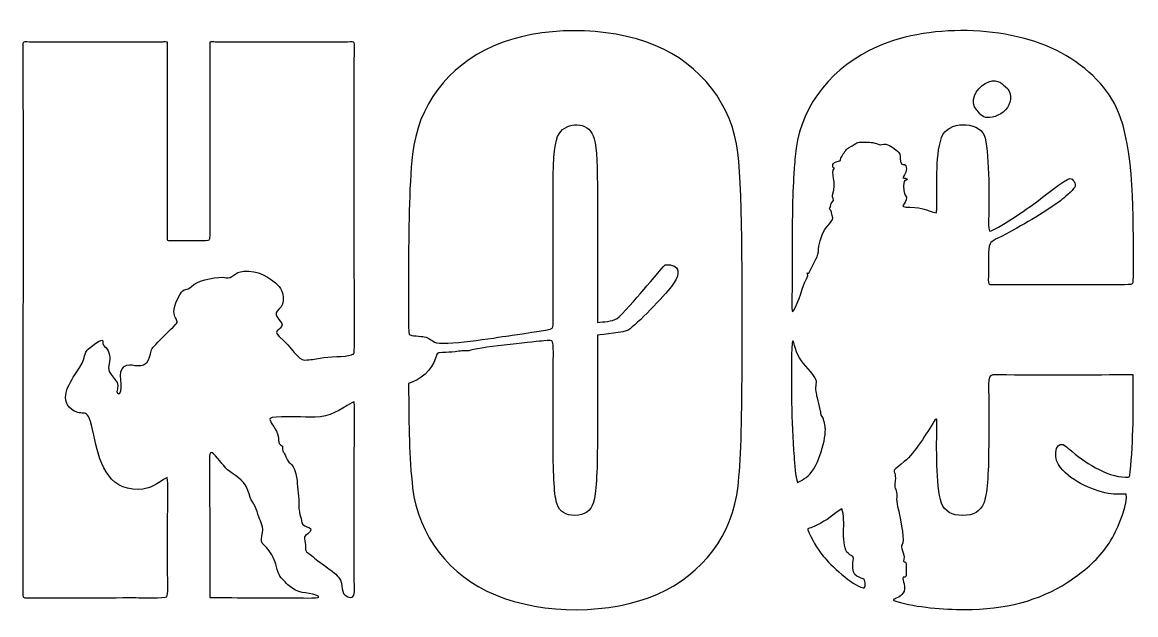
# Model space of a CAD drawing. Header units: centimetres. Extents: x -4.92 to -1.62, y 5.11 to 7.23.
# Drawn here: x -4.915 to -3.201, y 6.318 to 7.229 of the extents above; entities that cross this region are included whole.
import ezdxf

# ---------------------------------------------------------------- set-up
doc = ezdxf.new("R2010")
doc.units = ezdxf.units.CM
doc.header["$MEASUREMENT"] = 0
doc.layers.add('layer 1', color=7, linetype='Continuous')

msp = doc.modelspace()

# ---------------------------------------------------------------- linework, layer by layer
at = {"layer": 'layer 1', "color": 30}
msp.add_open_spline([(-3.80694, 6.69774), (-3.80694, 6.61178), (-3.80892, 6.55105), (-3.81306, 6.51537), (-3.81306, 6.51537), (-3.82153, 6.4407), (-3.86679, 6.38006), (-3.93722, 6.34923), (-3.93722, 6.34923), (-4.00956, 6.31756), (-4.11278, 6.31755), (-4.1868, 6.34797), (-4.1868, 6.34797), (-4.25732, 6.37694), (-4.3054, 6.43962), (-4.3142, 6.51285), (-4.3142, 6.51285), (-4.31957, 6.55937), (-4.31997, 6.61242), (-4.32036, 6.65929), (-4.32036, 6.65929), (-4.3204, 6.66408), (-4.32043, 6.66887), (-4.32045, 6.67367), (-4.32045, 6.67367), (-4.30264, 6.67813), (-4.28451, 6.69465), (-4.27882, 6.71231), (-4.27882, 6.71231), (-4.27677, 6.71866), (-4.2775, 6.72086), (-4.26842, 6.72116), (-4.26842, 6.72116), (-4.2608, 6.72141), (-4.25659, 6.72132), (-4.24871, 6.7223), (-4.24871, 6.7223), (-4.24114, 6.72325), (-4.23526, 6.72403), (-4.22755, 6.72374), (-4.22755, 6.72374), (-4.2166, 6.72904), (-4.13125, 6.737), (-4.11505, 6.7388), (-4.11505, 6.7388), (-4.11274, 6.73905), (-4.10128, 6.74011), (-4.09961, 6.73889), (-4.09961, 6.73889), (-4.09621, 6.73643), (-4.09778, 6.7081), (-4.09778, 6.70278), (-4.09778, 6.70278), (-4.09784, 6.6617), (-4.09778, 6.62061), (-4.09778, 6.57952), (-4.09778, 6.57952), (-4.09778, 6.52997), (-4.0958, 6.49933), (-4.09184, 6.4878), (-4.09184, 6.4878), (-4.08787, 6.47609), (-4.07868, 6.47032), (-4.06426, 6.47032), (-4.06426, 6.47032), (-4.04949, 6.47032), (-4.03994, 6.47699), (-4.03579, 6.49032), (-4.03579, 6.49032), (-4.03165, 6.50366), (-4.02967, 6.53556), (-4.02967, 6.58583), (-4.02967, 6.58583), (-4.02967, 6.63982), (-4.02967, 6.6938), (-4.02967, 6.74778), (-4.02967, 6.74778), (-4.02194, 6.74872), (-3.98732, 6.75229), (-3.98212, 6.75565), (-3.98212, 6.75565), (-3.96887, 6.7642), (-3.92648, 6.8087), (-3.91566, 6.82249), (-3.91566, 6.82249), (-3.88862, 6.85787), (-3.92359, 6.85736), (-3.92583, 6.85563), (-3.92583, 6.85563), (-3.92794, 6.85401), (-3.95601, 6.82041), (-3.96047, 6.81527), (-3.96047, 6.81527), (-3.96704, 6.80769), (-3.99297, 6.77771), (-3.99927, 6.77367), (-3.99927, 6.77367), (-4.00756, 6.76836), (-4.01995, 6.76857), (-4.02967, 6.76748), (-4.02967, 6.76748), (-4.02967, 6.76748), (-4.02967, 6.97867), (-4.02967, 6.97867), (-4.02967, 6.97867), (-4.02967, 7.01831), (-4.03183, 7.04372), (-4.03615, 7.05489), (-4.03615, 7.05489), (-4.04465, 7.07665), (-4.07599, 7.07684), (-4.08877, 7.05796), (-4.08877, 7.05796), (-4.09472, 7.04913), (-4.09778, 7.02264), (-4.09778, 6.97867), (-4.09778, 6.97867), (-4.09778, 6.90912), (-4.09807, 6.83956), (-4.09754, 6.77002), (-4.09754, 6.77002), (-4.09753, 6.76796), (-4.09772, 6.75976), (-4.09909, 6.75838), (-4.09909, 6.75838), (-4.10145, 6.75598), (-4.15804, 6.74821), (-4.16581, 6.74705), (-4.16581, 6.74705), (-4.18451, 6.74423), (-4.26833, 6.73067), (-4.28032, 6.7372), (-4.28032, 6.7372), (-4.28677, 6.74072), (-4.28771, 6.74324), (-4.29624, 6.74536), (-4.29624, 6.74536), (-4.30107, 6.74657), (-4.31689, 6.74603), (-4.31955, 6.74949), (-4.31955, 6.74949), (-4.32146, 6.75199), (-4.32054, 6.81726), (-4.32052, 6.82546), (-4.32052, 6.82546), (-4.32043, 6.88463), (-4.32063, 6.94759), (-4.31622, 7.00647), (-4.31622, 7.00647), (-4.31572, 7.01314), (-4.31512, 7.01977), (-4.31438, 7.02642), (-4.31438, 7.02642), (-4.30592, 7.10109), (-4.26065, 7.16173), (-4.19023, 7.19257), (-4.19023, 7.19257), (-4.11788, 7.22424), (-4.01467, 7.22424), (-3.94065, 7.19383), (-3.94065, 7.19383), (-3.87013, 7.16485), (-3.82205, 7.10218), (-3.81325, 7.02895), (-3.81325, 7.02895), (-3.80522, 6.96222), (-3.80694, 6.79027), (-3.80694, 6.69774)], degree=3, knots=[0, 0, 0, 0, 0.0232558, 0.0232558, 0.0232558, 0.0232558, 0.0465116, 0.0465116, 0.0465116, 0.0465116, 0.0697674, 0.0697674, 0.0697674, 0.0697674, 0.0930233, 0.0930233, 0.0930233, 0.0930233, 0.1162791, 0.1162791, 0.1162791, 0.1162791, 0.1395349, 0.1395349, 0.1395349, 0.1395349, 0.1627907, 0.1627907, 0.1627907, 0.1627907, 0.1860465, 0.1860465, 0.1860465, 0.1860465, 0.2093023, 0.2093023, 0.2093023, 0.2093023, 0.2325581, 0.2325581, 0.2325581, 0.2325581, 0.255814, 0.255814, 0.255814, 0.255814, 0.2790698, 0.2790698, 0.2790698, 0.2790698, 0.3023256, 0.3023256, 0.3023256, 0.3023256, 0.3255814, 0.3255814, 0.3255814, 0.3255814, 0.3488372, 0.3488372, 0.3488372, 0.3488372, 0.372093, 0.372093, 0.372093, 0.372093, 0.3953488, 0.3953488, 0.3953488, 0.3953488, 0.4186047, 0.4186047, 0.4186047, 0.4186047, 0.4418605, 0.4418605, 0.4418605, 0.4418605, 0.4651163, 0.4651163, 0.4651163, 0.4651163, 0.4883721, 0.4883721, 0.4883721, 0.4883721, 0.5116279, 0.5116279, 0.5116279, 0.5116279, 0.5348837, 0.5348837, 0.5348837, 0.5348837, 0.5581395, 0.5581395, 0.5581395, 0.5581395, 0.5813953, 0.5813953, 0.5813953, 0.5813953, 0.6046512, 0.6046512, 0.6046512, 0.6046512, 0.627907, 0.627907, 0.627907, 0.627907, 0.6511628, 0.6511628, 0.6511628, 0.6511628, 0.6744186, 0.6744186, 0.6744186, 0.6744186, 0.6976744, 0.6976744, 0.6976744, 0.6976744, 0.7209302, 0.7209302, 0.7209302, 0.7209302, 0.744186, 0.744186, 0.744186, 0.744186, 0.7674419, 0.7674419, 0.7674419, 0.7674419, 0.7906977, 0.7906977, 0.7906977, 0.7906977, 0.8139535, 0.8139535, 0.8139535, 0.8139535, 0.8372093, 0.8372093, 0.8372093, 0.8372093, 0.8604651, 0.8604651, 0.8604651, 0.8604651, 0.8837209, 0.8837209, 0.8837209, 0.8837209, 0.9069767, 0.9069767, 0.9069767, 0.9069767, 0.9302326, 0.9302326, 0.9302326, 0.9302326, 0.9534884, 0.9534884, 0.9534884, 0.9534884, 1, 1, 1, 1], dxfattribs=at)
at = {"layer": 'layer 1', "color": 242}
for points, knots in [([(-3.40618, 6.90046), (-3.37722, 6.91556), (-3.34303, 6.93562), (-3.31667, 6.95484), (-3.31667, 6.95484), (-3.31171, 6.95847), (-3.29775, 6.97021), (-3.29454, 6.97579), (-3.29454, 6.97579), (-3.29198, 6.98022), (-3.29705, 6.98932), (-3.30205, 6.98899), (-3.30205, 6.98899), (-3.30866, 6.98855), (-3.3461, 6.95814), (-3.35512, 6.95155), (-3.35512, 6.95155), (-3.36604, 6.9436), (-3.41514, 6.90938), (-3.42573, 6.90804), (-3.42573, 6.90804), (-3.42839, 6.91204), (-3.42698, 6.92809), (-3.42694, 6.9335), (-3.42694, 6.9335), (-3.42675, 6.95832), (-3.42579, 7.03496), (-3.4341, 7.05543), (-3.4341, 7.05543), (-3.4438, 7.07761), (-3.48998, 7.07809), (-3.4997, 7.05201), (-3.4997, 7.05201), (-3.5103, 7.02041), (-3.50542, 6.97564), (-3.50706, 6.94215), (-3.50706, 6.94215), (-3.50717, 6.94003), (-3.5074, 6.93821), (-3.50775, 6.93613), (-3.50775, 6.93613), (-3.52663, 6.94057), (-3.52561, 6.94394), (-3.54804, 6.94463), (-3.54804, 6.94463), (-3.57079, 6.94534), (-3.55246, 6.94795), (-3.55385, 6.96037), (-3.55385, 6.96037), (-3.55416, 6.96317), (-3.55666, 6.9624), (-3.55762, 6.97044), (-3.55762, 6.97044), (-3.56018, 6.99203), (-3.55314, 6.98449), (-3.5526, 6.98725), (-3.5526, 6.98725), (-3.55216, 6.9895), (-3.55779, 6.98951), (-3.55953, 6.99007), (-3.55953, 6.99007), (-3.55561, 6.99592), (-3.55223, 7.00165), (-3.55456, 7.00874), (-3.55456, 7.00874), (-3.55659, 7.01258), (-3.56119, 7.0081), (-3.5623, 7.013), (-3.5623, 7.013), (-3.56422, 7.02155), (-3.56252, 7.02644), (-3.56544, 7.0289), (-3.56544, 7.0289), (-3.57158, 7.03407), (-3.57722, 7.04006), (-3.58563, 7.04172), (-3.58563, 7.04172), (-3.59005, 7.04259), (-3.59317, 7.03985), (-3.59721, 7.0417), (-3.59721, 7.0417), (-3.60421, 7.0449), (-3.61158, 7.04512), (-3.61907, 7.04487), (-3.61907, 7.04487), (-3.63306, 7.04439), (-3.62623, 7.04582), (-3.64272, 7.03602), (-3.64272, 7.03602), (-3.64723, 7.03334), (-3.65018, 7.02819), (-3.65323, 7.02275), (-3.65323, 7.02275), (-3.65789, 7.01444), (-3.65302, 7.01724), (-3.65836, 7.01585), (-3.65836, 7.01585), (-3.6703, 7.01351), (-3.66646, 7.00709), (-3.66681, 7.00572), (-3.66681, 7.00572), (-3.66708, 7.00469), (-3.66522, 7.00548), (-3.66443, 7.00508), (-3.66443, 7.00508), (-3.67171, 6.99671), (-3.65988, 6.98488), (-3.66773, 6.96354), (-3.66773, 6.96354), (-3.66891, 6.96033), (-3.66325, 6.95595), (-3.66819, 6.95255), (-3.66819, 6.95255), (-3.67138, 6.95036), (-3.66892, 6.94655), (-3.67182, 6.94353), (-3.67182, 6.94353), (-3.67248, 6.94284), (-3.67281, 6.9415), (-3.67174, 6.94102), (-3.67174, 6.94102), (-3.66847, 6.93955), (-3.66886, 6.93351), (-3.66815, 6.93221), (-3.66815, 6.93221), (-3.66226, 6.92148), (-3.67916, 6.92189), (-3.68678, 6.89285), (-3.68678, 6.89285), (-3.68817, 6.88755), (-3.68927, 6.88187), (-3.68911, 6.87622), (-3.68911, 6.87622), (-3.69041, 6.86657), (-3.69939, 6.85488), (-3.70341, 6.84448), (-3.70341, 6.84448), (-3.70423, 6.84237), (-3.70491, 6.84269), (-3.70652, 6.84393), (-3.70652, 6.84393), (-3.7039, 6.83811), (-3.70812, 6.83433), (-3.71068, 6.82836), (-3.71068, 6.82836), (-3.71412, 6.82032), (-3.72354, 6.78666), (-3.72922, 6.78398), (-3.72922, 6.78398), (-3.73109, 6.78591), (-3.72987, 6.81296), (-3.72985, 6.81769), (-3.72985, 6.81769), (-3.72978, 6.83576), (-3.72967, 6.85384), (-3.72969, 6.87191), (-3.72969, 6.87191), (-3.7298, 6.91183), (-3.72964, 6.95147), (-3.7274, 6.99134), (-3.7274, 6.99134), (-3.7272, 6.9948), (-3.72698, 6.99825), (-3.72675, 7.00171), (-3.72675, 7.00171), (-3.72599, 7.013), (-3.72501, 7.02422), (-3.7235, 7.03543), (-3.7235, 7.03543), (-3.71407, 7.10411), (-3.6661, 7.16204), (-3.59863, 7.19185), (-3.59863, 7.19185), (-3.51358, 7.22942), (-3.3847, 7.2237), (-3.30832, 7.17833), (-3.30832, 7.17833), (-3.26579, 7.1531), (-3.23786, 7.12157), (-3.22435, 7.08373), (-3.22435, 7.08373), (-3.20062, 7.01572), (-3.20482, 6.91153), (-3.20421, 6.83895), (-3.20421, 6.83895), (-3.2042, 6.83698), (-3.20422, 6.82862), (-3.20557, 6.8273), (-3.20557, 6.8273), (-3.20801, 6.82491), (-3.24082, 6.82601), (-3.24635, 6.826), (-3.24635, 6.826), (-3.30031, 6.82591), (-3.35435, 6.82614), (-3.40829, 6.82595), (-3.40829, 6.82595), (-3.43168, 6.82586), (-3.42731, 6.82127), (-3.42732, 6.84692), (-3.42732, 6.84692), (-3.42733, 6.85611), (-3.42885, 6.8815), (-3.42501, 6.88829), (-3.42501, 6.88829), (-3.42194, 6.89371), (-3.41172, 6.89763), (-3.40618, 6.90046)], [0, 0, 0, 0, 0.0188679, 0.0188679, 0.0188679, 0.0188679, 0.0377358, 0.0377358, 0.0377358, 0.0377358, 0.0566038, 0.0566038, 0.0566038, 0.0566038, 0.0754717, 0.0754717, 0.0754717, 0.0754717, 0.0943396, 0.0943396, 0.0943396, 0.0943396, 0.1132075, 0.1132075, 0.1132075, 0.1132075, 0.1320755, 0.1320755, 0.1320755, 0.1320755, 0.1509434, 0.1509434, 0.1509434, 0.1509434, 0.1698113, 0.1698113, 0.1698113, 0.1698113, 0.1886792, 0.1886792, 0.1886792, 0.1886792, 0.2075472, 0.2075472, 0.2075472, 0.2075472, 0.2264151, 0.2264151, 0.2264151, 0.2264151, 0.245283, 0.245283, 0.245283, 0.245283, 0.2641509, 0.2641509, 0.2641509, 0.2641509, 0.2830189, 0.2830189, 0.2830189, 0.2830189, 0.3018868, 0.3018868, 0.3018868, 0.3018868, 0.3207547, 0.3207547, 0.3207547, 0.3207547, 0.3396226, 0.3396226, 0.3396226, 0.3396226, 0.3584906, 0.3584906, 0.3584906, 0.3584906, 0.3773585, 0.3773585, 0.3773585, 0.3773585, 0.3962264, 0.3962264, 0.3962264, 0.3962264, 0.4150943, 0.4150943, 0.4150943, 0.4150943, 0.4339623, 0.4339623, 0.4339623, 0.4339623, 0.4528302, 0.4528302, 0.4528302, 0.4528302, 0.4716981, 0.4716981, 0.4716981, 0.4716981, 0.490566, 0.490566, 0.490566, 0.490566, 0.509434, 0.509434, 0.509434, 0.509434, 0.5283019, 0.5283019, 0.5283019, 0.5283019, 0.5471698, 0.5471698, 0.5471698, 0.5471698, 0.5660377, 0.5660377, 0.5660377, 0.5660377, 0.5849057, 0.5849057, 0.5849057, 0.5849057, 0.6037736, 0.6037736, 0.6037736, 0.6037736, 0.6226415, 0.6226415, 0.6226415, 0.6226415, 0.6415094, 0.6415094, 0.6415094, 0.6415094, 0.6603774, 0.6603774, 0.6603774, 0.6603774, 0.6792453, 0.6792453, 0.6792453, 0.6792453, 0.6981132, 0.6981132, 0.6981132, 0.6981132, 0.7169811, 0.7169811, 0.7169811, 0.7169811, 0.7358491, 0.7358491, 0.7358491, 0.7358491, 0.754717, 0.754717, 0.754717, 0.754717, 0.7735849, 0.7735849, 0.7735849, 0.7735849, 0.7924528, 0.7924528, 0.7924528, 0.7924528, 0.8113208, 0.8113208, 0.8113208, 0.8113208, 0.8301887, 0.8301887, 0.8301887, 0.8301887, 0.8490566, 0.8490566, 0.8490566, 0.8490566, 0.8679245, 0.8679245, 0.8679245, 0.8679245, 0.8867925, 0.8867925, 0.8867925, 0.8867925, 0.9056604, 0.9056604, 0.9056604, 0.9056604, 0.9245283, 0.9245283, 0.9245283, 0.9245283, 0.9433962, 0.9433962, 0.9433962, 0.9433962, 0.9622642, 0.9622642, 0.9622642, 0.9622642, 1, 1, 1, 1]), ([(-3.39806, 7.09844), (-3.39227, 7.10814), (-3.39, 7.12185), (-3.40146, 7.13067), (-3.40146, 7.13067), (-3.40874, 7.13628), (-3.41555, 7.14448), (-3.43249, 7.13525), (-3.43249, 7.13525), (-3.44713, 7.12728), (-3.45725, 7.10651), (-3.44535, 7.09419), (-3.44535, 7.09419), (-3.44109, 7.08979), (-3.43822, 7.083), (-3.42862, 7.08261), (-3.42862, 7.08261), (-3.42065, 7.08248), (-3.40479, 7.08715), (-3.39806, 7.09844)], [0, 0, 0, 0, 0.1666667, 0.1666667, 0.1666667, 0.1666667, 0.3333333, 0.3333333, 0.3333333, 0.3333333, 0.5, 0.5, 0.5, 0.5, 0.6666667, 0.6666667, 0.6666667, 0.6666667, 1, 1, 1, 1]), ([(-3.68594, 6.63162), (-3.68489, 6.62975), (-3.68679, 6.62569), (-3.68373, 6.62267), (-3.68373, 6.62267), (-3.68043, 6.61941), (-3.67885, 6.6066), (-3.67863, 6.60293), (-3.67863, 6.60293), (-3.67808, 6.58357), (-3.69147, 6.53966), (-3.70833, 6.52882), (-3.70833, 6.52882), (-3.71349, 6.5255), (-3.7151, 6.52376), (-3.72129, 6.52124), (-3.72129, 6.52124), (-3.72524, 6.52875), (-3.72608, 6.55124), (-3.72682, 6.56066), (-3.72682, 6.56066), (-3.7308, 6.61559), (-3.73182, 6.67293), (-3.73026, 6.72799), (-3.73026, 6.72799), (-3.72954, 6.75332), (-3.72591, 6.72771), (-3.72107, 6.71771), (-3.72107, 6.71771), (-3.71455, 6.70423), (-3.7029, 6.6956), (-3.69466, 6.68282), (-3.69466, 6.68282), (-3.6894, 6.67428), (-3.69499, 6.67087), (-3.69262, 6.66088), (-3.69262, 6.66088), (-3.69168, 6.65804), (-3.69196, 6.6552), (-3.69095, 6.65132), (-3.69095, 6.65132), (-3.68941, 6.64543), (-3.68794, 6.63949), (-3.68644, 6.63359), (-3.68644, 6.63359), (-3.68644, 6.63359), (-3.68594, 6.63162), (-3.68594, 6.63162)], [0, 0, 0, 0, 0.0769231, 0.0769231, 0.0769231, 0.0769231, 0.1538462, 0.1538462, 0.1538462, 0.1538462, 0.2307692, 0.2307692, 0.2307692, 0.2307692, 0.3076923, 0.3076923, 0.3076923, 0.3076923, 0.3846154, 0.3846154, 0.3846154, 0.3846154, 0.4615385, 0.4615385, 0.4615385, 0.4615385, 0.5384615, 0.5384615, 0.5384615, 0.5384615, 0.6153846, 0.6153846, 0.6153846, 0.6153846, 0.6923077, 0.6923077, 0.6923077, 0.6923077, 0.7692308, 0.7692308, 0.7692308, 0.7692308, 0.8461538, 0.8461538, 0.8461538, 0.8461538, 1, 1, 1, 1]), ([(-3.4997, 6.48924), (-3.49483, 6.47663), (-3.48384, 6.47032), (-3.4669, 6.47032), (-3.4669, 6.47032), (-3.4505, 6.47032), (-3.43969, 6.47663), (-3.43464, 6.48942), (-3.43464, 6.48942), (-3.4296, 6.50204), (-3.42707, 6.53195), (-3.42707, 6.57898), (-3.42707, 6.57898), (-3.42707, 6.60682), (-3.42653, 6.63575), (-3.42717, 6.66345), (-3.42717, 6.66345), (-3.42781, 6.69109), (-3.42738, 6.68673), (-3.39977, 6.68658), (-3.39977, 6.68658), (-3.33471, 6.68622), (-3.26943, 6.68656), (-3.20435, 6.68656), (-3.20435, 6.68656), (-3.20435, 6.63787), (-3.20395, 6.58569), (-3.20925, 6.53739), (-3.20925, 6.53739), (-3.21016, 6.52903), (-3.20917, 6.52922), (-3.21635, 6.52932), (-3.21635, 6.52932), (-3.24597, 6.52976), (-3.28107, 6.55325), (-3.30277, 6.57211), (-3.30277, 6.57211), (-3.30429, 6.57343), (-3.30578, 6.57476), (-3.30728, 6.57611), (-3.30728, 6.57611), (-3.32241, 6.58993), (-3.32888, 6.56371), (-3.31973, 6.54874), (-3.31973, 6.54874), (-3.3036, 6.52464), (-3.27049, 6.51012), (-3.24297, 6.50413), (-3.24297, 6.50413), (-3.23077, 6.50147), (-3.22499, 6.50436), (-3.21553, 6.50293), (-3.21553, 6.50293), (-3.21166, 6.49088), (-3.2281, 6.45166), (-3.23438, 6.43989), (-3.23438, 6.43989), (-3.23876, 6.4317), (-3.2434, 6.42449), (-3.24905, 6.41713), (-3.24905, 6.41713), (-3.26488, 6.39688), (-3.28464, 6.3813), (-3.30598, 6.36725), (-3.30598, 6.36725), (-3.34887, 6.33932), (-3.40149, 6.32544), (-3.4642, 6.32544), (-3.4642, 6.32544), (-3.49634, 6.3256), (-3.53796, 6.3287), (-3.56869, 6.33786), (-3.56869, 6.33786), (-3.58629, 6.3431), (-3.5509, 6.33992), (-3.55729, 6.36517), (-3.55729, 6.36517), (-3.55778, 6.36711), (-3.56077, 6.37415), (-3.55874, 6.3752), (-3.55874, 6.3752), (-3.55874, 6.3752), (-3.55764, 6.37541), (-3.55764, 6.37541), (-3.55764, 6.37541), (-3.55502, 6.37542), (-3.55475, 6.37526), (-3.55424, 6.378), (-3.55424, 6.378), (-3.55425, 6.38421), (-3.55424, 6.39043), (-3.55425, 6.39664), (-3.55425, 6.39664), (-3.55426, 6.40073), (-3.55995, 6.3971), (-3.55795, 6.40292), (-3.55795, 6.40292), (-3.55517, 6.41101), (-3.56511, 6.42248), (-3.56021, 6.42552), (-3.56021, 6.42552), (-3.55573, 6.4283), (-3.56287, 6.46365), (-3.56398, 6.46942), (-3.56398, 6.46942), (-3.56585, 6.47912), (-3.56963, 6.48978), (-3.56874, 6.49865), (-3.56874, 6.49865), (-3.56749, 6.51097), (-3.57326, 6.51022), (-3.57152, 6.51861), (-3.57152, 6.51861), (-3.56707, 6.54754), (-3.58433, 6.53079), (-3.5571, 6.55315), (-3.5571, 6.55315), (-3.53968, 6.56746), (-3.5233, 6.59635), (-3.51097, 6.61552), (-3.51097, 6.61552), (-3.5058, 6.62358), (-3.50691, 6.61526), (-3.50694, 6.60968), (-3.50694, 6.60968), (-3.50709, 6.57888), (-3.50904, 6.51658), (-3.4997, 6.48924)], [0, 0, 0, 0, 0.030303, 0.030303, 0.030303, 0.030303, 0.0606061, 0.0606061, 0.0606061, 0.0606061, 0.0909091, 0.0909091, 0.0909091, 0.0909091, 0.1212121, 0.1212121, 0.1212121, 0.1212121, 0.1515152, 0.1515152, 0.1515152, 0.1515152, 0.1818182, 0.1818182, 0.1818182, 0.1818182, 0.2121212, 0.2121212, 0.2121212, 0.2121212, 0.2424242, 0.2424242, 0.2424242, 0.2424242, 0.2727273, 0.2727273, 0.2727273, 0.2727273, 0.3030303, 0.3030303, 0.3030303, 0.3030303, 0.3333333, 0.3333333, 0.3333333, 0.3333333, 0.3636364, 0.3636364, 0.3636364, 0.3636364, 0.3939394, 0.3939394, 0.3939394, 0.3939394, 0.4242424, 0.4242424, 0.4242424, 0.4242424, 0.4545455, 0.4545455, 0.4545455, 0.4545455, 0.4848485, 0.4848485, 0.4848485, 0.4848485, 0.5151515, 0.5151515, 0.5151515, 0.5151515, 0.5454545, 0.5454545, 0.5454545, 0.5454545, 0.5757576, 0.5757576, 0.5757576, 0.5757576, 0.6060606, 0.6060606, 0.6060606, 0.6060606, 0.6363636, 0.6363636, 0.6363636, 0.6363636, 0.6666667, 0.6666667, 0.6666667, 0.6666667, 0.6969697, 0.6969697, 0.6969697, 0.6969697, 0.7272727, 0.7272727, 0.7272727, 0.7272727, 0.7575758, 0.7575758, 0.7575758, 0.7575758, 0.7878788, 0.7878788, 0.7878788, 0.7878788, 0.8181818, 0.8181818, 0.8181818, 0.8181818, 0.8484848, 0.8484848, 0.8484848, 0.8484848, 0.8787879, 0.8787879, 0.8787879, 0.8787879, 0.9090909, 0.9090909, 0.9090909, 0.9090909, 0.9393939, 0.9393939, 0.9393939, 0.9393939, 1, 1, 1, 1]), ([(-3.63611, 6.39721), (-3.63953, 6.37261), (-3.62192, 6.37594), (-3.6188, 6.37156), (-3.6188, 6.37156), (-3.6177, 6.37002), (-3.61535, 6.35799), (-3.62061, 6.35888), (-3.62061, 6.35888), (-3.63695, 6.36268), (-3.67091, 6.39388), (-3.68196, 6.40776), (-3.68196, 6.40776), (-3.69116, 6.41932), (-3.70011, 6.43461), (-3.7055, 6.44836), (-3.7055, 6.44836), (-3.70635, 6.45053), (-3.70386, 6.4501), (-3.70082, 6.45128), (-3.70082, 6.45128), (-3.68693, 6.45669), (-3.67402, 6.46496), (-3.66249, 6.47429), (-3.66249, 6.47429), (-3.65926, 6.47691), (-3.65677, 6.47852), (-3.65314, 6.48054), (-3.65314, 6.48054), (-3.6462, 6.46387), (-3.65626, 6.42216), (-3.64309, 6.41165), (-3.64309, 6.41165), (-3.6361, 6.40607), (-3.63439, 6.40943), (-3.63611, 6.39721)], [0, 0, 0, 0, 0.1, 0.1, 0.1, 0.1, 0.2, 0.2, 0.2, 0.2, 0.3, 0.3, 0.3, 0.3, 0.4, 0.4, 0.4, 0.4, 0.5, 0.5, 0.5, 0.5, 0.6, 0.6, 0.6, 0.6, 0.7, 0.7, 0.7, 0.7, 0.8, 0.8, 0.8, 0.8, 1, 1, 1, 1])]:
    msp.add_open_spline(points, degree=3, knots=knots, dxfattribs=at)
at = {"layer": 'layer 1', "color": 155}
for points, knots in [([(-4.48036, 6.70946), (-4.49093, 6.709), (-4.49943, 6.72884), (-4.51979, 6.7457), (-4.51979, 6.7457), (-4.53247, 6.75619), (-4.51002, 6.75752), (-4.5162, 6.76681), (-4.5162, 6.76681), (-4.52072, 6.7736), (-4.52992, 6.77965), (-4.5201, 6.78765), (-4.5201, 6.78765), (-4.50976, 6.79608), (-4.51319, 6.81562), (-4.51991, 6.82278), (-4.51991, 6.82278), (-4.53437, 6.83778), (-4.55295, 6.84799), (-4.57438, 6.8464), (-4.57438, 6.8464), (-4.5883, 6.84537), (-4.59233, 6.8338), (-4.60111, 6.83613), (-4.60111, 6.83613), (-4.61313, 6.83932), (-4.64121, 6.8326), (-4.65097, 6.82571), (-4.65097, 6.82571), (-4.65097, 6.82571), (-4.65467, 6.82265), (-4.65467, 6.82265), (-4.65467, 6.82265), (-4.66201, 6.81537), (-4.66591, 6.82222), (-4.67271, 6.81006), (-4.67271, 6.81006), (-4.69409, 6.77179), (-4.66929, 6.77368), (-4.67933, 6.76405), (-4.67933, 6.76405), (-4.68969, 6.75411), (-4.69969, 6.7438), (-4.7099, 6.73371), (-4.7099, 6.73371), (-4.71409, 6.72956), (-4.71706, 6.72542), (-4.71792, 6.71892), (-4.71792, 6.71892), (-4.72075, 6.7046), (-4.72748, 6.69927), (-4.74206, 6.70139), (-4.74206, 6.70139), (-4.74779, 6.70222), (-4.7529, 6.70355), (-4.75859, 6.6997), (-4.75859, 6.6997), (-4.7695, 6.69233), (-4.75912, 6.66595), (-4.76513, 6.65836), (-4.76513, 6.65836), (-4.76713, 6.65584), (-4.7712, 6.65892), (-4.76887, 6.66543), (-4.76887, 6.66543), (-4.76359, 6.68018), (-4.78728, 6.68456), (-4.78162, 6.70437), (-4.78162, 6.70437), (-4.77928, 6.71255), (-4.78092, 6.72246), (-4.78659, 6.72884), (-4.78659, 6.72884), (-4.78922, 6.7312), (-4.79257, 6.73341), (-4.79141, 6.73827), (-4.79141, 6.73827), (-4.78947, 6.74643), (-4.81438, 6.72662), (-4.81558, 6.72492), (-4.81558, 6.72492), (-4.8228, 6.71466), (-4.81456, 6.71595), (-4.83223, 6.68995), (-4.83223, 6.68995), (-4.84404, 6.6725), (-4.86052, 6.64614), (-4.83553, 6.6311), (-4.83553, 6.6311), (-4.81904, 6.62118), (-4.81546, 6.64316), (-4.80535, 6.59417), (-4.80535, 6.59417), (-4.79736, 6.55559), (-4.78539, 6.50938), (-4.73661, 6.51037), (-4.73661, 6.51037), (-4.71641, 6.51078), (-4.70803, 6.51957), (-4.69213, 6.52893), (-4.69213, 6.52893), (-4.69046, 6.51877), (-4.69129, 6.49732), (-4.69135, 6.48609), (-4.69135, 6.48609), (-4.69142, 6.47356), (-4.69154, 6.46102), (-4.69155, 6.44848), (-4.69155, 6.44848), (-4.69155, 6.41769), (-4.69155, 6.38697), (-4.69134, 6.35617), (-4.69134, 6.35617), (-4.69133, 6.35423), (-4.69151, 6.34643), (-4.69283, 6.3451), (-4.69283, 6.3451), (-4.69526, 6.34269), (-4.73384, 6.34382), (-4.73987, 6.34382), (-4.73987, 6.34382), (-4.79522, 6.34381), (-4.85056, 6.34343), (-4.9059, 6.34379), (-4.9059, 6.34379), (-4.91535, 6.34385), (-4.91409, 6.34273), (-4.91437, 6.35213), (-4.91437, 6.35213), (-4.91478, 6.36554), (-4.91427, 6.38064), (-4.91427, 6.39428), (-4.91427, 6.39428), (-4.91427, 6.47276), (-4.91426, 6.55125), (-4.91425, 6.62974), (-4.91425, 6.62974), (-4.91423, 6.81699), (-4.91415, 7.00424), (-4.91427, 7.19149), (-4.91427, 7.19149), (-4.91427, 7.1929), (-4.91456, 7.19697), (-4.9141, 7.19799), (-4.9141, 7.19799), (-4.91332, 7.19972), (-4.90994, 7.19914), (-4.90831, 7.19909), (-4.90831, 7.19909), (-4.90286, 7.19893), (-4.89707, 7.19905), (-4.89158, 7.19905), (-4.89158, 7.19905), (-4.82743, 7.19905), (-4.76327, 7.19893), (-4.69911, 7.19905), (-4.69911, 7.19905), (-4.69776, 7.19906), (-4.69271, 7.19942), (-4.69194, 7.19869), (-4.69194, 7.19869), (-4.69116, 7.19794), (-4.69155, 7.19173), (-4.69155, 7.19022), (-4.69155, 7.19022), (-4.69158, 7.09328), (-4.69139, 6.99632), (-4.69154, 6.89938), (-4.69154, 6.89938), (-4.69155, 6.89846), (-4.69175, 6.89382), (-4.69129, 6.89335), (-4.69129, 6.89335), (-4.69073, 6.89277), (-4.68392, 6.89307), (-4.6827, 6.89307), (-4.6827, 6.89307), (-4.67358, 6.89307), (-4.63514, 6.89225), (-4.62934, 6.89368), (-4.62934, 6.89368), (-4.62689, 6.89428), (-4.62753, 6.89393), (-4.62691, 6.89751), (-4.62691, 6.89751), (-4.62577, 6.90404), (-4.62667, 6.92482), (-4.62667, 6.93295), (-4.62667, 6.93295), (-4.62665, 7.01899), (-4.62658, 7.10503), (-4.62667, 7.19107), (-4.62667, 7.19107), (-4.62667, 7.19338), (-4.6269, 7.19672), (-4.62651, 7.19888), (-4.62651, 7.19888), (-4.62471, 7.19929), (-4.62033, 7.19906), (-4.61827, 7.19905), (-4.61827, 7.19905), (-4.55048, 7.19905), (-4.48232, 7.19845), (-4.41458, 7.19906), (-4.41458, 7.19906), (-4.4008, 7.19918), (-4.40386, 7.20085), (-4.40393, 7.18225), (-4.40393, 7.18225), (-4.40448, 7.04727), (-4.40394, 6.91204), (-4.40394, 6.77704), (-4.40394, 6.77704), (-4.40394, 6.76831), (-4.40325, 6.72585), (-4.40448, 6.72083), (-4.40448, 6.72083), (-4.40508, 6.71835), (-4.40498, 6.71892), (-4.40813, 6.7178), (-4.40813, 6.7178), (-4.41887, 6.71396), (-4.44244, 6.71541), (-4.45654, 6.71264), (-4.45654, 6.71264), (-4.46573, 6.71084), (-4.4707, 6.70997), (-4.48036, 6.70946)], [0, 0, 0, 0, 0.0172414, 0.0172414, 0.0172414, 0.0172414, 0.0344828, 0.0344828, 0.0344828, 0.0344828, 0.0517241, 0.0517241, 0.0517241, 0.0517241, 0.0689655, 0.0689655, 0.0689655, 0.0689655, 0.0862069, 0.0862069, 0.0862069, 0.0862069, 0.1034483, 0.1034483, 0.1034483, 0.1034483, 0.1206897, 0.1206897, 0.1206897, 0.1206897, 0.137931, 0.137931, 0.137931, 0.137931, 0.1551724, 0.1551724, 0.1551724, 0.1551724, 0.1724138, 0.1724138, 0.1724138, 0.1724138, 0.1896552, 0.1896552, 0.1896552, 0.1896552, 0.2068966, 0.2068966, 0.2068966, 0.2068966, 0.2241379, 0.2241379, 0.2241379, 0.2241379, 0.2413793, 0.2413793, 0.2413793, 0.2413793, 0.2586207, 0.2586207, 0.2586207, 0.2586207, 0.2758621, 0.2758621, 0.2758621, 0.2758621, 0.2931034, 0.2931034, 0.2931034, 0.2931034, 0.3103448, 0.3103448, 0.3103448, 0.3103448, 0.3275862, 0.3275862, 0.3275862, 0.3275862, 0.3448276, 0.3448276, 0.3448276, 0.3448276, 0.362069, 0.362069, 0.362069, 0.362069, 0.3793103, 0.3793103, 0.3793103, 0.3793103, 0.3965517, 0.3965517, 0.3965517, 0.3965517, 0.4137931, 0.4137931, 0.4137931, 0.4137931, 0.4310345, 0.4310345, 0.4310345, 0.4310345, 0.4482759, 0.4482759, 0.4482759, 0.4482759, 0.4655172, 0.4655172, 0.4655172, 0.4655172, 0.4827586, 0.4827586, 0.4827586, 0.4827586, 0.5, 0.5, 0.5, 0.5, 0.5172414, 0.5172414, 0.5172414, 0.5172414, 0.5344828, 0.5344828, 0.5344828, 0.5344828, 0.5517241, 0.5517241, 0.5517241, 0.5517241, 0.5689655, 0.5689655, 0.5689655, 0.5689655, 0.5862069, 0.5862069, 0.5862069, 0.5862069, 0.6034483, 0.6034483, 0.6034483, 0.6034483, 0.6206897, 0.6206897, 0.6206897, 0.6206897, 0.637931, 0.637931, 0.637931, 0.637931, 0.6551724, 0.6551724, 0.6551724, 0.6551724, 0.6724138, 0.6724138, 0.6724138, 0.6724138, 0.6896552, 0.6896552, 0.6896552, 0.6896552, 0.7068966, 0.7068966, 0.7068966, 0.7068966, 0.7241379, 0.7241379, 0.7241379, 0.7241379, 0.7413793, 0.7413793, 0.7413793, 0.7413793, 0.7586207, 0.7586207, 0.7586207, 0.7586207, 0.7758621, 0.7758621, 0.7758621, 0.7758621, 0.7931034, 0.7931034, 0.7931034, 0.7931034, 0.8103448, 0.8103448, 0.8103448, 0.8103448, 0.8275862, 0.8275862, 0.8275862, 0.8275862, 0.8448276, 0.8448276, 0.8448276, 0.8448276, 0.862069, 0.862069, 0.862069, 0.862069, 0.8793103, 0.8793103, 0.8793103, 0.8793103, 0.8965517, 0.8965517, 0.8965517, 0.8965517, 0.9137931, 0.9137931, 0.9137931, 0.9137931, 0.9310345, 0.9310345, 0.9310345, 0.9310345, 0.9482759, 0.9482759, 0.9482759, 0.9482759, 0.9655172, 0.9655172, 0.9655172, 0.9655172, 1, 1, 1, 1]), ([(-4.47609, 6.41319), (-4.48082, 6.41618), (-4.47828, 6.42338), (-4.47998, 6.43078), (-4.47998, 6.43078), (-4.48162, 6.43792), (-4.48177, 6.43789), (-4.47576, 6.44194), (-4.47576, 6.44194), (-4.46171, 6.45281), (-4.48159, 6.45108), (-4.48501, 6.45884), (-4.48501, 6.45884), (-4.48575, 6.46774), (-4.48983, 6.47595), (-4.48946, 6.48523), (-4.48946, 6.48523), (-4.48893, 6.49828), (-4.49115, 6.51132), (-4.4922, 6.52432), (-4.4922, 6.52432), (-4.49697, 6.55602), (-4.503, 6.54402), (-4.50933, 6.56065), (-4.50933, 6.56065), (-4.51254, 6.5691), (-4.51543, 6.5675), (-4.51475, 6.57697), (-4.51475, 6.57697), (-4.52455, 6.58267), (-4.51799, 6.58814), (-4.52379, 6.59993), (-4.52379, 6.59993), (-4.5256, 6.60361), (-4.53547, 6.61668), (-4.5337, 6.61969), (-4.5337, 6.61969), (-4.53125, 6.62389), (-4.48205, 6.6217), (-4.47469, 6.62173), (-4.47469, 6.62173), (-4.47119, 6.62175), (-4.46773, 6.62172), (-4.46423, 6.62164), (-4.46423, 6.62164), (-4.44084, 6.6218), (-4.42704, 6.6329), (-4.40789, 6.64357), (-4.40789, 6.64357), (-4.40362, 6.64595), (-4.40434, 6.64658), (-4.40394, 6.63987), (-4.40394, 6.63987), (-4.40315, 6.62659), (-4.40391, 6.61154), (-4.40394, 6.59807), (-4.40394, 6.59807), (-4.40396, 6.5185), (-4.40528, 6.43811), (-4.40371, 6.35864), (-4.40371, 6.35864), (-4.40357, 6.35144), (-4.40342, 6.34113), (-4.41407, 6.34517), (-4.41407, 6.34517), (-4.42759, 6.3503), (-4.4183, 6.36308), (-4.42838, 6.37531), (-4.42838, 6.37531), (-4.43345, 6.38144), (-4.44106, 6.38683), (-4.44753, 6.39148), (-4.44753, 6.39148), (-4.45571, 6.39743), (-4.46045, 6.40025), (-4.46804, 6.40691), (-4.46804, 6.40691), (-4.47084, 6.40937), (-4.47298, 6.41109), (-4.47609, 6.41319)], [0, 0, 0, 0, 0.047619, 0.047619, 0.047619, 0.047619, 0.0952381, 0.0952381, 0.0952381, 0.0952381, 0.1428571, 0.1428571, 0.1428571, 0.1428571, 0.1904762, 0.1904762, 0.1904762, 0.1904762, 0.2380952, 0.2380952, 0.2380952, 0.2380952, 0.2857143, 0.2857143, 0.2857143, 0.2857143, 0.3333333, 0.3333333, 0.3333333, 0.3333333, 0.3809524, 0.3809524, 0.3809524, 0.3809524, 0.4285714, 0.4285714, 0.4285714, 0.4285714, 0.4761905, 0.4761905, 0.4761905, 0.4761905, 0.5238095, 0.5238095, 0.5238095, 0.5238095, 0.5714286, 0.5714286, 0.5714286, 0.5714286, 0.6190476, 0.6190476, 0.6190476, 0.6190476, 0.6666667, 0.6666667, 0.6666667, 0.6666667, 0.7142857, 0.7142857, 0.7142857, 0.7142857, 0.7619048, 0.7619048, 0.7619048, 0.7619048, 0.8095238, 0.8095238, 0.8095238, 0.8095238, 0.8571429, 0.8571429, 0.8571429, 0.8571429, 0.9047619, 0.9047619, 0.9047619, 0.9047619, 1, 1, 1, 1]), ([(-4.62699, 6.55585), (-4.62707, 6.57201), (-4.62431, 6.56971), (-4.61459, 6.55837), (-4.61459, 6.55837), (-4.60434, 6.54643), (-4.60093, 6.5404), (-4.58709, 6.53164), (-4.58709, 6.53164), (-4.57277, 6.52258), (-4.56893, 6.51357), (-4.56414, 6.49796), (-4.56414, 6.49796), (-4.56248, 6.49255), (-4.55934, 6.48988), (-4.55684, 6.48414), (-4.55684, 6.48414), (-4.55461, 6.47902), (-4.55289, 6.47369), (-4.55112, 6.46839), (-4.55112, 6.46839), (-4.54821, 6.45933), (-4.54254, 6.45458), (-4.54648, 6.43858), (-4.54648, 6.43858), (-4.54936, 6.42505), (-4.54147, 6.42544), (-4.53386, 6.4145), (-4.53386, 6.4145), (-4.52516, 6.4009), (-4.5259, 6.39646), (-4.52113, 6.38236), (-4.52113, 6.38236), (-4.51847, 6.37448), (-4.51202, 6.36934), (-4.50615, 6.36376), (-4.50615, 6.36376), (-4.48967, 6.34812), (-4.4793, 6.3534), (-4.46176, 6.3471), (-4.46176, 6.3471), (-4.44679, 6.34172), (-4.48776, 6.34354), (-4.48954, 6.34355), (-4.48954, 6.34355), (-4.53526, 6.34366), (-4.58095, 6.34383), (-4.62667, 6.34382), (-4.62667, 6.34382), (-4.62667, 6.4145), (-4.62669, 6.48518), (-4.62699, 6.55585)], [0, 0, 0, 0, 0.0714286, 0.0714286, 0.0714286, 0.0714286, 0.1428571, 0.1428571, 0.1428571, 0.1428571, 0.2142857, 0.2142857, 0.2142857, 0.2142857, 0.2857143, 0.2857143, 0.2857143, 0.2857143, 0.3571429, 0.3571429, 0.3571429, 0.3571429, 0.4285714, 0.4285714, 0.4285714, 0.4285714, 0.5, 0.5, 0.5, 0.5, 0.5714286, 0.5714286, 0.5714286, 0.5714286, 0.6428571, 0.6428571, 0.6428571, 0.6428571, 0.7142857, 0.7142857, 0.7142857, 0.7142857, 0.7857143, 0.7857143, 0.7857143, 0.7857143, 0.8571429, 0.8571429, 0.8571429, 0.8571429, 1, 1, 1, 1])]:
    msp.add_open_spline(points, degree=3, knots=knots, dxfattribs=at)

doc.saveas('drawing.dxf')
